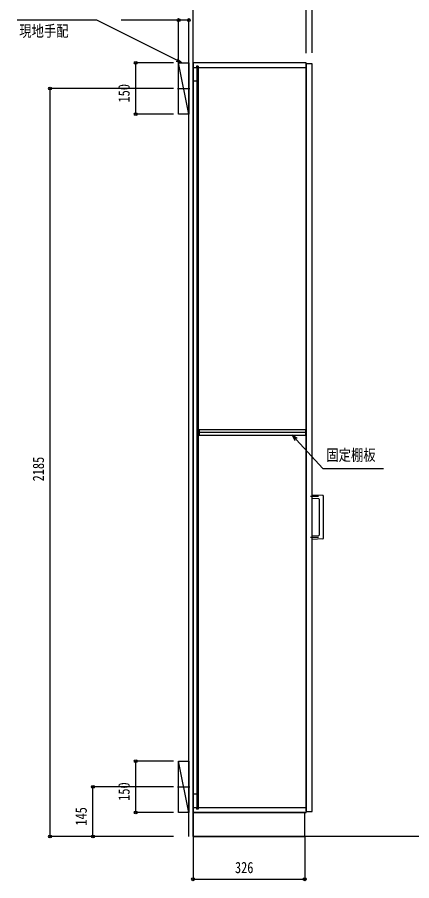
# Model space of a CAD drawing. Units: millimetres, scale not verified. Extents: x -4205 to 4205, y -2970 to 2970.
# Drawn here: x -2453 to -1301, y -1536 to 986 of the extents above; entities that cross this region are included whole.
import ezdxf
from ezdxf.enums import TextEntityAlignment as Align

# ---------------------------------------------------------------- set-up
doc = ezdxf.new("R2010")
doc.units = ezdxf.units.MM
doc.header["$LTSCALE"] = 20
for name, color, linetype in [('0-2_YKK_11', 7, 'Continuous'), ('0-3_YKK_12', 2, 'Continuous'), ('0-4_YKK_13', 4, 'Continuous'), ('0-5_YKK_D', 6, 'Continuous'), ('0-7_YSS_K', 3, 'Continuous')]:
    doc.layers.add(name, color=color, linetype=linetype)
doc.styles.add('ＭＳ ゴシック', font='')
doc.styles.get('ＭＳ ゴシック').set_extended_font_data('MS Gothic')

msp = doc.modelspace()

# ---------------------------------------------------------------- linework, layer by layer
at = {"layer": '0-2_YKK_11'}
msp.add_lwpolyline([(-1609.98, -219.5), (-1921.48, -219.5), (-1921.48, -234.5), (-1609.98, -234.5)], close=True, dxfattribs=at)
at = {"layer": '0-3_YKK_12'}
for p, q in [((-1929.48, 838), (-1939.48, 838)), ((-1929.48, 843.5), (-1929.48, 838)), ((-1924.48, 843.5), (-1929.48, 843.5)), ((-1928.98, 843.5), (-1928.98, -1327.5)), ((-1924.98, 843.5), (-1924.98, -1327.5)), ((-1924.48, 843.5), (-1924.48, 838)), ((-1609.48, 838), (-1924.48, 838)), ((-1928.98, 799.5), (-1939.48, 799.5)), ((-1984.77, 778), (-1949.19, 778)), ((-1607.19, -227), (-1924.27, -227)), ((-1984.77, -1262), (-1949.19, -1262)), ((-1928.98, -1283.5), (-1939.48, -1283.5)), ((-1939.48, -1322), (-1929.48, -1322)), ((-1929.48, -1322), (-1929.48, -1327.5)), ((-1924.48, -1327.5), (-1929.48, -1327.5)), ((-1924.48, -1322), (-1924.48, -1327.5)), ((-1924.48, -1322), (-1609.48, -1322))]:
    msp.add_line(p, q, dxfattribs=at)
for points in [[(-1939.48, -1337), (-1609.48, -1337), (-1609.48, 853), (-1939.48, 853)], [(-1609.48, -1334), (-1591.48, -1334), (-1591.48, 850), (-1609.48, 850)], [(-1939.48, -1407), (-1613.48, -1407), (-1613.48, -1337), (-1939.48, -1337)]]:
    msp.add_lwpolyline(points, close=True, dxfattribs=at)
at = {"layer": '0-4_YKK_13'}
for p, q in [((-1573.43, -414), (-1596.58, -414)), ((-1591.48, -408.49), (-1560.9, -410.1)), ((-1591.48, -419.51), (-1591.48, -408.49)), ((-1572.38, -420.51), (-1591.48, -419.51)), ((-1570.48, -525.49), (-1570.48, -422.51)), ((-1559.48, -411.59), (-1559.48, -536.41)), ((-1573.43, -534), (-1596.58, -534))]:
    msp.add_line(p, q, dxfattribs=at)
msp.add_lwpolyline([(-1560.9, -537.9), (-1591.48, -539.51), (-1591.48, -528.49), (-1572.38, -527.49)], dxfattribs=at)
for centre, radius, start, end in [((-1572.48, -422.51), 2, 0.20478, 86.80473), ((-1560.98, -411.59), 1.5, 359.78876, 87.2363), ((-1572.48, -525.49), 2, 273.20478, 359.80473), ((-1560.98, -536.41), 1.5, 272.78876, 0.2363)]:
    msp.add_arc(centre, radius, start, end, dxfattribs=at)
at = {"layer": '0-5_YKK_D'}
for p, q in [((-1939.48, 937.81), (-1939.48, 1104)), ((-1609.48, 881.59), (-1609.48, 1104)), ((-1609.48, 881.59), (-1609.48, 1104)), ((-1591.48, 882.37), (-1591.48, 1104)), ((-1981.98, 854), (-1981.98, 979)), ((-1951.98, 937.81), (-1951.98, 979)), ((-1996.92, 853), (-2107.98, 853)), ((-2106.98, 703), (-2106.98, 853)), ((-1996.92, 778), (-2357.98, 778)), ((-2356.98, -1407), (-2356.98, 778)), ((-1996.92, 703), (-2107.98, 703)), ((-1996.92, -1187), (-2107.98, -1187)), ((-2106.98, -1337), (-2106.98, -1187)), ((-1996.92, -1262), (-2232.98, -1262)), ((-2231.98, -1407), (-2231.98, -1262)), ((-1996.92, -1337), (-2107.98, -1337)), ((-1996.92, -1407), (-2357.98, -1407)), ((-1996.92, -1407), (-2232.98, -1407)), ((-1939.48, -1408), (-1939.48, -1533)), ((-1613.48, -1408), (-1613.48, -1533)), ((-1939.48, -1532), (-1613.48, -1532))]:
    msp.add_line(p, q, dxfattribs=at)
for points in [[(-1972.08, 853), (-1987.27, 860.64), (-2220.62, 978), (-2452.85, 978)], [(-1951.98, 978), (-1981.98, 978), (-2149.38, 978)], [(-1985.22, 864.71), (-1972.08, 853), (-1989.32, 856.57)], [(-1635.47, -244.07), (-1650.28, -234.57), (-1642.2, -250.2)], [(-1650.28, -234.57), (-1638.83, -247.13), (-1561.08, -332.5), (-1383.35, -332.5)]]:
    msp.add_lwpolyline(points, dxfattribs=at)
for centre in [(-1981.98, 978), (-1951.98, 978), (-2106.98, 853), (-2356.98, 778), (-2106.98, 703), (-2106.98, -1187), (-2231.98, -1262), (-2106.98, -1337), (-2356.98, -1407), (-2231.98, -1407), (-1939.48, -1532), (-1613.48, -1532)]:
    msp.add_circle(centre, 4.25, dxfattribs=at)
at = {"layer": '0-7_YSS_K'}
for p, q in [((-1951.98, -1407), (-1951.98, 936.81)), ((-1939.48, -1407), (-1939.48, 936.81)), ((-1951.98, 703), (-1981.98, 853)), ((-1951.98, -1337), (-1981.98, -1187)), ((8.52, -1407), (-1939.48, -1407))]:
    msp.add_line(p, q, dxfattribs=at)
for points in [[(-1951.98, 703), (-1981.98, 703), (-1981.98, 853), (-1951.98, 853)], [(-1951.98, -1337), (-1981.98, -1337), (-1981.98, -1187), (-1951.98, -1187)]]:
    msp.add_lwpolyline(points, close=True, dxfattribs=at)

# ---------------------------------------------------------------- texts
at = {"layer": '0-5_YKK_D', "style": 'ＭＳ ゴシック', "width": 0.8}
for s, p in [('現地手配', (-2447.08, 919.63)), ('固定棚板', (-1550.55, -319.06)), ('326', (-1817.28, -1524))]:
    msp.add_text(s, height=32.99, dxfattribs=at).set_placement(p, align=Align.BOTTOM_LEFT)
for s, p in [('150', (-2114.98, 737.2)), ('2185', (-2364.98, -369.7)), ('150', (-2114.98, -1302.8)), ('145', (-2239.98, -1375.3))]:
    msp.add_text(s, height=32.99, rotation=90, dxfattribs=at).set_placement(p, align=Align.BOTTOM_LEFT)

doc.saveas('drawing.dxf')
